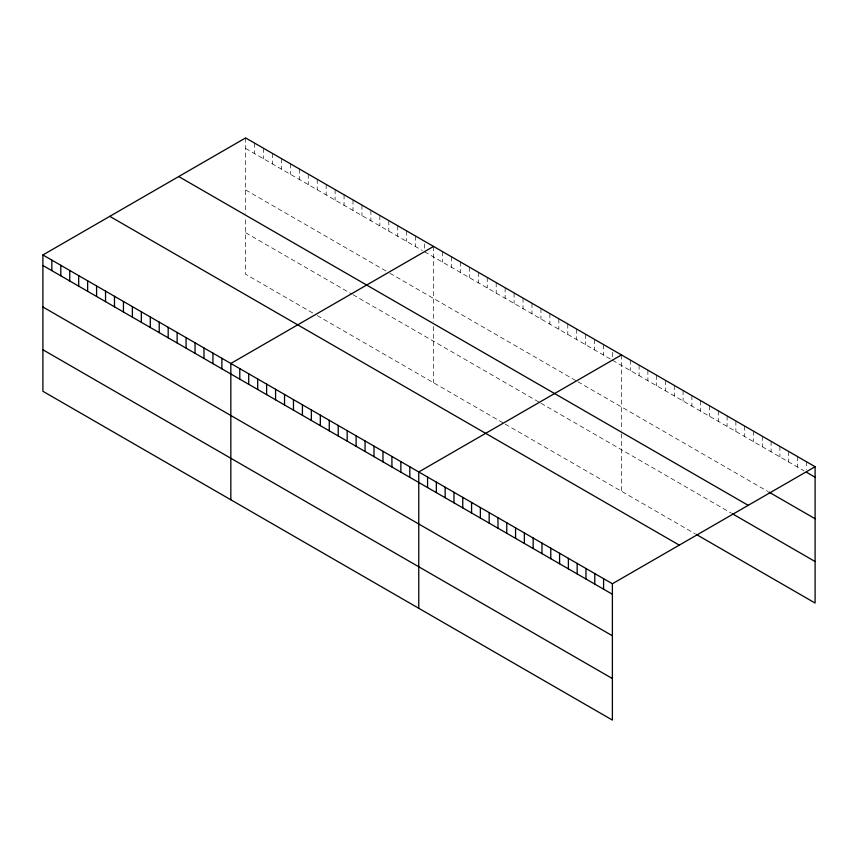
<?xml version="1.0" encoding="UTF-8"?>
<svg xmlns="http://www.w3.org/2000/svg" width="858" height="858" viewBox="0 0 858 858"><rect width="100%" height="100%" fill="white"/><g stroke="black" fill="none" stroke-linecap="round" stroke-linejoin="round"><path stroke-width="0.64" stroke-dasharray="4.29 3.22" d="M245.613 148.434L422.361 250.482M424.592 251.769L610.285 358.976M612.526 360.274L804.096 470.87M245.613 189.95L388.803 272.619M389.918 273.262L576.726 381.124M577.852 381.767L767.792 491.43M245.613 232.733L351.887 294.079M353.003 294.734L539.811 402.584M540.937 403.228L731.488 513.245M312.73 312.998L245.613 274.249L245.613 218.061M317.213 315.583L504.021 423.434M505.137 424.077L695.184 533.805M806.295 461.636L806.295 469.519M797.5 456.553L797.5 467.063M788.695 451.469L788.695 461.979M779.901 446.385L779.901 456.896M771.095 441.312L771.095 451.823M762.29 436.229L762.29 446.739M753.496 431.145L753.496 441.656M744.69 426.061L744.69 436.572M735.885 420.988L735.885 431.488M727.091 415.905L727.091 426.415M718.285 410.821L718.285 421.332M709.491 405.737L709.491 416.248M700.686 400.654L700.686 411.164M691.88 395.581L691.88 406.091M683.086 390.497L683.086 401.008M674.281 385.414L674.281 395.924M665.486 380.33L665.486 390.84M656.681 375.257L656.681 385.757M647.876 370.173L647.876 380.684M639.081 365.09L639.081 375.6M630.276 360.006L630.276 370.517M621.471 354.922L621.471 430.18M621.471 433.837L621.471 491.248M612.526 352.391L612.526 357.647M603.582 344.594L603.582 355.105M594.626 339.425L594.626 349.935M585.682 334.255L585.682 344.766M576.726 329.097L576.726 339.607M567.781 323.927L567.781 334.438M558.837 318.758L558.837 329.268M549.881 313.588L549.881 324.099M540.937 308.43L540.937 318.94M531.981 303.26L531.981 313.771M523.037 298.091L523.037 308.601M514.092 292.932L514.092 303.432M505.137 287.762L505.137 298.273M496.192 282.593L496.192 293.104M487.237 277.424L487.237 287.934M478.292 272.265L478.292 282.765M469.337 267.095L469.337 277.606M460.392 261.926L460.392 272.436M451.447 256.757L451.447 267.267M442.492 251.598L442.492 262.098M433.547 246.428L433.547 321.675M433.547 326.566L433.547 382.743M424.592 243.887L424.592 249.142M415.647 236.089L415.647 246.6M406.703 230.931L406.703 241.441M397.747 225.761L397.747 236.272M388.803 220.592L388.803 231.102M379.847 215.422L379.847 225.933M370.903 210.264L370.903 220.774M361.958 205.094L361.958 215.605M353.003 199.925L353.003 210.435M344.058 194.755L344.058 205.266M335.103 189.597L335.103 200.107M326.158 184.427L326.158 194.938M317.213 179.258L317.213 189.768M308.258 174.088L308.258 184.599M299.313 168.929L299.313 179.44M290.358 163.76L290.358 174.271M281.413 158.591L281.413 169.101M272.458 153.432L272.458 163.932M263.513 148.262L263.513 158.773M254.569 143.093L254.569 153.603M245.613 137.923L245.613 213.17"/><path stroke-width="1.29" d="M42.9 254.965L612.387 583.751L612.387 720.077L42.9 391.28L42.9 254.965L245.613 137.923L815.1 466.72L815.1 603.035L696.288 534.437M433.547 246.428L230.834 363.46L230.834 499.785M621.471 354.922L418.758 471.964L418.758 608.29M612.387 583.751L815.1 466.72M806.295 472.147L815.1 477.22M768.897 492.063L815.1 518.747M178.721 176.544L748.208 505.341M732.593 513.878L815.1 561.518M109.792 216.345L679.279 545.13M42.9 265.476L612.387 594.262M42.9 306.992L612.387 635.778M42.9 349.764L612.387 678.56M603.582 578.667L603.582 589.178M594.787 573.594L594.787 584.094M585.982 568.511L585.982 579.021M577.177 563.427L577.177 573.938M568.382 558.344L568.382 568.854M559.577 553.26L559.577 563.77M550.772 548.187L550.772 558.697M541.977 543.103L541.977 553.614M533.172 538.02L533.172 548.53M524.377 532.936L524.377 543.446M515.572 527.863L515.572 538.363M506.767 522.779L506.767 533.29M497.972 517.696L497.972 528.206M489.167 512.612L489.167 523.123M480.362 507.528L480.362 518.039M471.568 502.456L471.568 512.966M462.762 497.372L462.762 507.882M453.968 492.288L453.968 502.799M445.163 487.205L445.163 497.715M436.357 482.132L436.357 492.631M427.563 477.048L427.563 487.559M409.813 466.795L409.813 477.305M400.858 461.625L400.858 472.136M391.913 456.467L391.913 466.977M382.968 451.297L382.968 461.808M374.013 446.128L374.013 456.638M365.068 440.969L365.068 451.469M356.113 435.8L356.113 446.31M347.168 430.63L347.168 441.141M338.213 425.461L338.213 435.971M329.268 420.302L329.268 430.802M320.324 415.133L320.324 425.643M311.368 409.963L311.368 420.474M302.424 404.794L302.424 415.304M293.468 399.635L293.468 410.135M284.524 394.466L284.524 404.976M275.579 389.296L275.579 399.807M266.623 384.127L266.623 394.637M257.679 378.968L257.679 389.478M248.723 373.798L248.723 384.309M239.779 368.629L239.779 379.139M221.879 358.301L221.879 368.811M212.934 353.131L212.934 363.642M203.979 347.962L203.979 358.472M195.034 342.792L195.034 353.303M186.089 337.634L186.089 348.144M177.134 332.464L177.134 342.975M168.189 327.295L168.189 337.805M159.234 322.125L159.234 332.636M150.289 316.967L150.289 327.477M141.334 311.797L141.334 322.308M132.389 306.628L132.389 317.138M123.445 301.458L123.445 311.969M114.489 296.3L114.489 306.81M105.545 291.13L105.545 301.641M96.589 285.961L96.589 296.471M87.645 280.802L87.645 291.302M78.7 275.632L78.7 286.143M69.745 270.463L69.745 280.974M60.8 265.294L60.8 275.804M51.845 260.135L51.845 270.635"/></g></svg>
